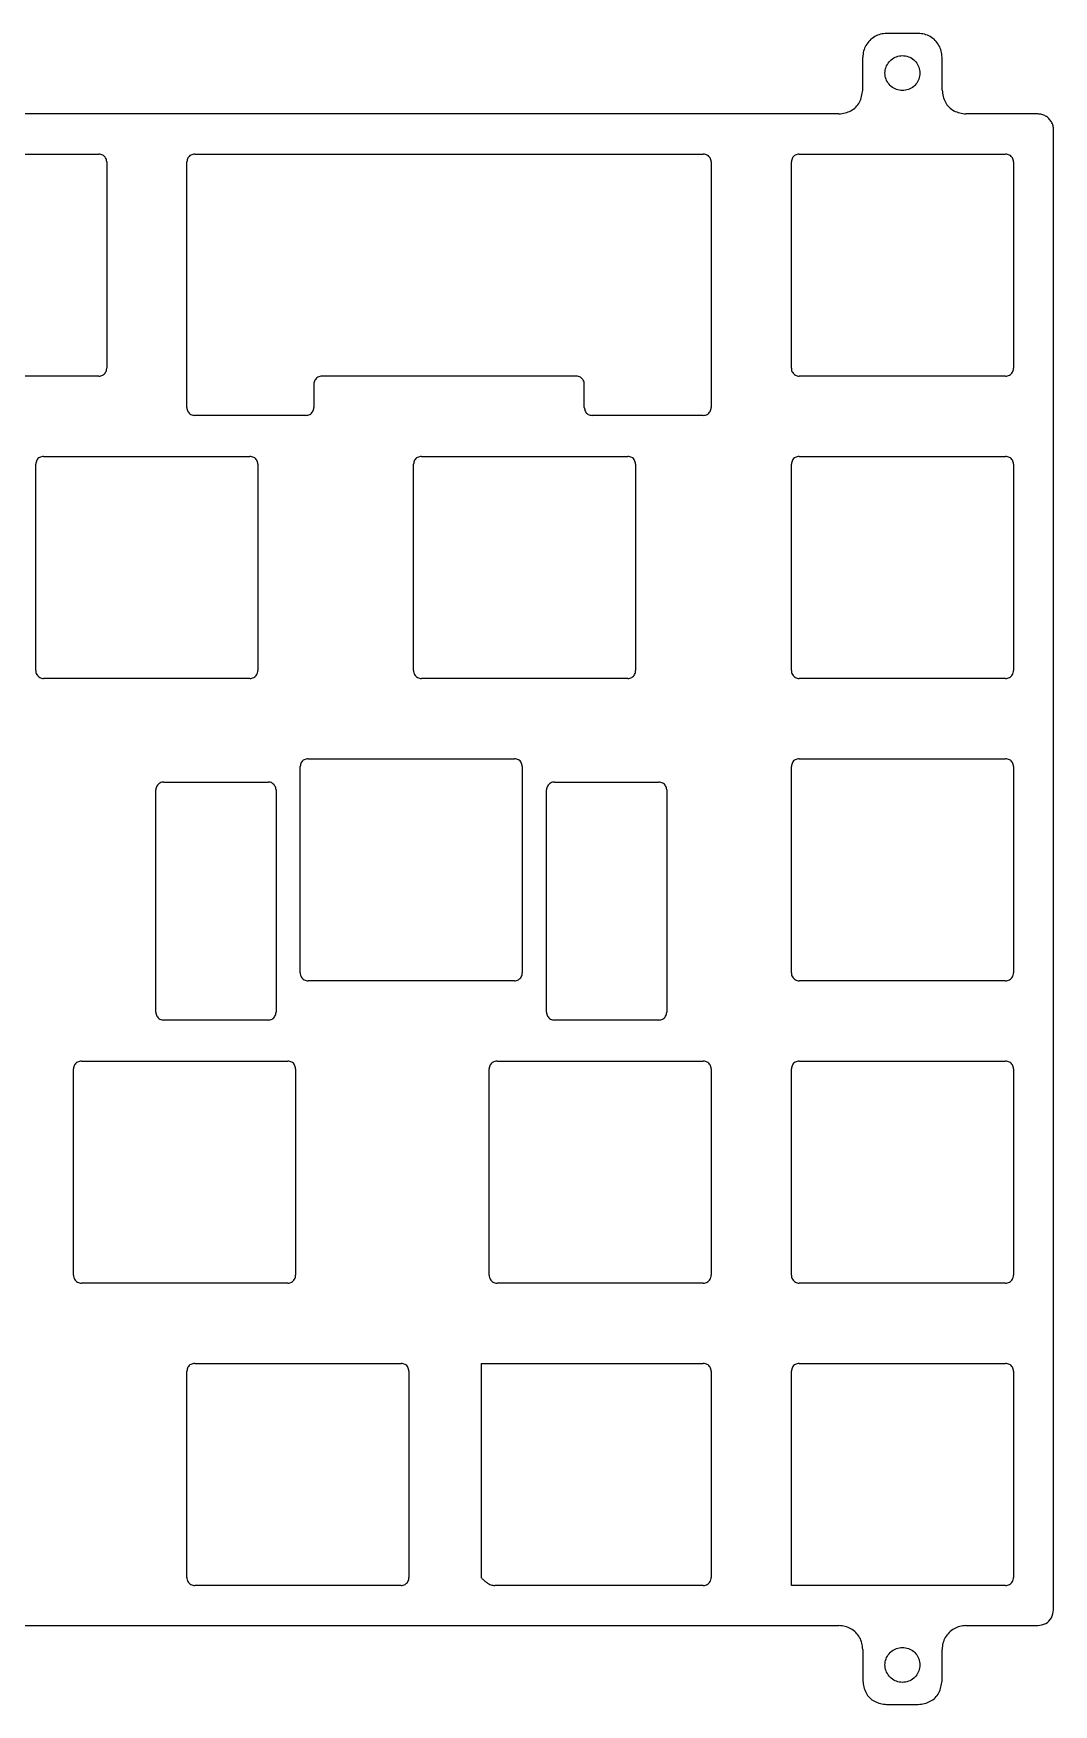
# Model space of a CAD drawing. Extents: x 0 to 305, y -146 to 105.
# Drawn here: x 240.6 to 304.9, y -146.5 to -41.2 of the extents above; entities that cross this region are included whole.
import ezdxf

# ---------------------------------------------------------------- set-up
doc = ezdxf.new("R2010")
doc.units = 0
doc.layers.add('Facebinder', color=7, linetype='CONTINUOUS')

msp = doc.modelspace()

# ---------------------------------------------------------------- linework, layer by layer
at = {"layer": 'Facebinder', "color": 7}
for points in [[(296.407614, -41.182013), (294.407629, -41.182013)], [(292.907627, -44.757036), (292.907627, -42.682015)], [(297.907616, -44.757036), (297.907616, -42.682015)], [(291.407626, -46.257012), (227.970632, -46.257012)], [(303.932627, -46.257012), (299.407618, -46.257012)], [(304.93262, -140.507712), (304.93262, -47.257031)], [(231.756631, -48.782036), (244.757628, -48.782036)], [(245.25763, -49.282019), (245.25763, -62.282715)], [(250.306627, -64.752309), (250.306627, -49.282019)], [(250.806626, -48.782036), (282.857617, -48.782036)], [(283.357626, -49.282019), (283.357626, -64.752309)], [(288.406616, -62.282715), (288.406616, -49.282019)], [(288.906626, -48.782036), (301.907613, -48.782036)], [(302.407622, -49.282019), (302.407622, -62.282715)], [(244.757628, -62.782724), (231.756631, -62.782724)], [(274.857624, -62.782724), (258.808638, -62.782724)], [(301.907613, -62.782724), (288.906626, -62.782724)], [(258.308628, -63.282734), (258.308628, -64.752309)], [(275.357634, -64.752309), (275.357634, -63.282734)], [(257.808619, -65.252318), (250.806626, -65.252318)], [(282.857617, -65.252318), (275.857617, -65.252318)], [(240.78163, -81.33271), (240.78163, -68.332014)], [(241.281628, -67.832031), (254.282626, -67.832031)], [(254.782628, -68.332014), (254.782628, -81.33271)], [(264.594624, -81.33271), (264.594624, -68.332014)], [(265.094634, -67.832031), (278.09361, -67.832031)], [(278.593619, -68.332014), (278.593619, -81.33271)], [(288.406616, -81.33271), (288.406616, -68.332014)], [(288.906626, -67.832031), (301.907613, -67.832031)], [(302.407622, -68.332014), (302.407622, -81.33271)], [(254.282626, -81.83272), (241.281628, -81.83272)], [(278.09361, -81.83272), (265.094634, -81.83272)], [(301.907613, -81.83272), (288.906626, -81.83272)], [(257.450625, -100.382706), (257.450625, -87.38201)], [(257.950621, -86.882027), (270.949623, -86.882027)], [(271.449633, -87.38201), (271.449633, -100.382706)], [(288.406616, -100.382706), (288.406616, -87.38201)], [(288.906626, -86.882027), (301.907613, -86.882027)], [(302.407622, -87.38201), (302.407622, -100.382706)], [(248.851628, -88.352316), (255.426626, -88.352316)], [(273.476632, -88.352316), (280.050627, -88.352316)], [(248.351627, -102.8523), (248.351627, -88.852326)], [(255.926625, -88.852326), (255.926625, -102.8523)], [(272.976622, -102.8523), (272.976622, -88.852326)], [(280.55061, -88.852326), (280.55061, -102.8523)], [(270.949623, -100.882716), (257.950621, -100.882716)], [(301.907613, -100.882716), (288.906626, -100.882716)], [(255.426626, -103.352309), (248.851628, -103.352309)], [(280.050627, -103.352309), (273.476632, -103.352309)], [(243.663629, -105.932023), (256.663627, -105.932023)], [(269.85663, -105.932023), (282.857617, -105.932023)], [(288.906626, -105.932023), (301.907613, -105.932023)], [(243.163628, -119.432808), (243.163628, -106.432006)], [(257.163626, -106.432006), (257.163626, -119.432808)], [(269.35662, -119.432808), (269.35662, -106.432006)], [(283.357626, -106.432006), (283.357626, -119.432808)], [(288.406616, -119.432808), (288.406616, -106.432006)], [(302.407622, -106.432006), (302.407622, -119.432808)], [(256.663627, -119.932817), (243.663629, -119.932817)], [(282.857617, -119.932817), (269.85663, -119.932817)], [(301.907613, -119.932817), (288.906626, -119.932817)], [(250.806626, -124.982019), (263.807621, -124.982019)], [(268.856611, -124.982019), (282.857617, -124.982019)], [(268.856611, -124.982019), (268.856611, -138.482698)], [(288.906626, -124.982019), (301.907613, -124.982019)], [(250.306627, -138.482698), (250.306627, -125.482002)], [(264.307631, -125.482002), (264.307631, -138.482698)], [(283.357626, -125.482002), (283.357626, -138.482698)], [(301.907613, -138.982707), (288.406616, -138.982707), (288.406616, -125.482002)], [(302.407622, -125.482002), (302.407622, -138.482698)], [(263.807621, -138.982707), (250.806626, -138.982707)], [(282.857617, -138.982707), (269.722619, -138.982707)], [(227.970632, -141.507705), (291.407626, -141.507705)], [(299.407618, -141.507705), (303.932627, -141.507705)], [(292.907627, -143.007707), (292.907627, -144.982715)], [(297.907616, -144.982715), (297.907616, -143.007707)], [(294.407629, -146.48269), (296.407614, -146.48269)]]:
    msp.add_lwpolyline(points, dxfattribs=at)
for points in [[(296.507627, -43.682034)], [(296.507627, -143.982696)]]:
    msp.add_lwpolyline(points, close=True, dxfattribs=at)
for points, knots in [([(294.407629, -41.182013), (294.276359, -41.192013), (294.014905, -41.211928), (293.649143, -41.369316), (293.33438, -41.608766), (293.09493, -41.923529), (292.937542, -42.289291), (292.917627, -42.550745), (292.907627, -42.682015)], [0, 0, 0, 0, 0.392663, 0.782077, 1.17474, 1.567403, 1.956816, 2.349479, 2.349479, 2.349479, 2.349479]), ([(297.907616, -42.682015), (297.897617, -42.550745), (297.877701, -42.289291), (297.720314, -41.923529), (297.480863, -41.608766), (297.166101, -41.369316), (296.800338, -41.211928), (296.538884, -41.192013), (296.407614, -41.182013)], [0, 0, 0, 0, 0.392663, 0.782077, 1.17474, 1.567403, 1.956816, 2.349479, 2.349479, 2.349479, 2.349479]), ([(296.507627, -43.682034), (296.494484, -43.553428), (296.468387, -43.298055), (296.265912, -42.960576), (295.969456, -42.709669), (295.60235, -42.576596), (295.21281, -42.576596), (294.846218, -42.709669), (294.547709, -42.960576), (294.352862, -43.298055), (294.284831, -43.682034), (294.352862, -44.066014), (294.547709, -44.403493), (294.846218, -44.6544), (295.21281, -44.787472), (295.60235, -44.787472), (295.969456, -44.6544), (296.265912, -44.403493), (296.468387, -44.066014), (296.494484, -43.810641), (296.507627, -43.682034)], [0, 0, 0, 0, 0.383862, 0.762231, 1.146093, 1.529955, 1.908324, 2.292186, 2.676048, 3.054417, 3.438279, 3.822142, 4.20051, 4.584372, 4.968235, 5.346603, 5.730466, 6.114328, 6.492696, 6.876559, 6.876559, 6.876559, 6.876559]), ([(291.407626, -46.257012), (291.670462, -46.215755), (292.188339, -46.134466), (292.785068, -45.537747), (292.866366, -45.019872), (292.907627, -44.757036)], [0, 0, 0, 0, 0.784281, 1.545301, 2.329583, 2.329583, 2.329583, 2.329583]), ([(297.907616, -44.757036), (297.948878, -45.019872), (298.030176, -45.537747), (298.626905, -46.134466), (299.144782, -46.215755), (299.407618, -46.257012)], [0, 0, 0, 0, 0.784281, 1.545301, 2.329583, 2.329583, 2.329583, 2.329583]), ([(304.93262, -47.257031), (304.925955, -47.169517), (304.912681, -46.995213), (304.807759, -46.751368), (304.648127, -46.541523), (304.438286, -46.381886), (304.194445, -46.276958), (304.020141, -46.263679), (303.932627, -46.257012)], [0, 0, 0, 0, 0.261777, 0.521387, 0.783164, 1.044941, 1.304551, 1.566328, 1.566328, 1.566328, 1.566328]), ([(245.25763, -49.282019), (245.243875, -49.194408), (245.216773, -49.021785), (245.017863, -48.822883), (244.845239, -48.795787), (244.757628, -48.782036)], [0, 0, 0, 0, 0.261424, 0.515095, 0.77652, 0.77652, 0.77652, 0.77652]), ([(250.806626, -48.782036), (250.719015, -48.795788), (250.546392, -48.822884), (250.347484, -49.021786), (250.320382, -49.194408), (250.306627, -49.282019)], [0, 0, 0, 0, 0.261424, 0.515094, 0.776517, 0.776517, 0.776517, 0.776517]), ([(283.357626, -49.282019), (283.343871, -49.194407), (283.316769, -49.021782), (283.117856, -48.82288), (282.945229, -48.795786), (282.857617, -48.782036)], [0, 0, 0, 0, 0.261427, 0.5151, 0.776528, 0.776528, 0.776528, 0.776528]), ([(288.906626, -48.782036), (288.819013, -48.795786), (288.646387, -48.82288), (288.447474, -49.021782), (288.420371, -49.194407), (288.406616, -49.282019)], [0, 0, 0, 0, 0.261427, 0.5151, 0.776528, 0.776528, 0.776528, 0.776528]), ([(302.407622, -49.282019), (302.393867, -49.194407), (302.366764, -49.021782), (302.167851, -48.82288), (301.995225, -48.795786), (301.907613, -48.782036)], [0, 0, 0, 0, 0.261427, 0.5151, 0.776528, 0.776528, 0.776528, 0.776528]), ([(244.757628, -62.782724), (244.801386, -62.779391), (244.888538, -62.772753), (245.01046, -62.720289), (245.115382, -62.64047), (245.195198, -62.535548), (245.24766, -62.413625), (245.254297, -62.326472), (245.25763, -62.282715)], [0, 0, 0, 0, 0.130889, 0.260695, 0.391585, 0.522474, 0.65228, 0.783169, 0.783169, 0.783169, 0.783169]), ([(258.808638, -62.782724), (258.76488, -62.786057), (258.677727, -62.792694), (258.555803, -62.845157), (258.450879, -62.924975), (258.371061, -63.029899), (258.318598, -63.151823), (258.311961, -63.238976), (258.308628, -63.282734)], [0, 0, 0, 0, 0.130891, 0.260698, 0.391589, 0.522479, 0.652287, 0.783177, 0.783177, 0.783177, 0.783177]), ([(275.357634, -63.282734), (275.354301, -63.238976), (275.347664, -63.151823), (275.295201, -63.029899), (275.215383, -62.924975), (275.110459, -62.845157), (274.988535, -62.792694), (274.901382, -62.786057), (274.857624, -62.782724)], [0, 0, 0, 0, 0.130891, 0.260698, 0.391589, 0.522479, 0.652287, 0.783177, 0.783177, 0.783177, 0.783177]), ([(288.406616, -62.282715), (288.409949, -62.326473), (288.416586, -62.413626), (288.469049, -62.53555), (288.548867, -62.640473), (288.65379, -62.720292), (288.775715, -62.772754), (288.862868, -62.779392), (288.906626, -62.782724)], [0, 0, 0, 0, 0.130891, 0.260698, 0.391589, 0.522479, 0.652287, 0.783177, 0.783177, 0.783177, 0.783177]), ([(301.907613, -62.782724), (301.95137, -62.779392), (302.038524, -62.772754), (302.160448, -62.720292), (302.265371, -62.640473), (302.34519, -62.53555), (302.397652, -62.413626), (302.40429, -62.326473), (302.407622, -62.282715)], [0, 0, 0, 0, 0.130891, 0.260698, 0.391589, 0.522479, 0.652287, 0.783177, 0.783177, 0.783177, 0.783177]), ([(250.306627, -64.752309), (250.30996, -64.796066), (250.316597, -64.883218), (250.369058, -65.005141), (250.448875, -65.110063), (250.553796, -65.189882), (250.675717, -65.242346), (250.762869, -65.248985), (250.806626, -65.252318)], [0, 0, 0, 0, 0.130889, 0.260694, 0.391583, 0.522472, 0.652278, 0.783167, 0.783167, 0.783167, 0.783167]), ([(257.808619, -65.252318), (257.852377, -65.248986), (257.93953, -65.242348), (258.061454, -65.189886), (258.166378, -65.110067), (258.246196, -65.005144), (258.298659, -64.88322), (258.305296, -64.796066), (258.308628, -64.752309)], [0, 0, 0, 0, 0.130891, 0.260698, 0.391589, 0.522479, 0.652287, 0.783177, 0.783177, 0.783177, 0.783177]), ([(275.357634, -64.752309), (275.371384, -64.839921), (275.398478, -65.012547), (275.59738, -65.21146), (275.770005, -65.238563), (275.857617, -65.252318)], [0, 0, 0, 0, 0.261427, 0.5151, 0.776528, 0.776528, 0.776528, 0.776528]), ([(282.857617, -65.252318), (282.901375, -65.248986), (282.988528, -65.242348), (283.110452, -65.189886), (283.215376, -65.110067), (283.295194, -65.005144), (283.347657, -64.88322), (283.354294, -64.796066), (283.357626, -64.752309)], [0, 0, 0, 0, 0.130891, 0.260698, 0.391589, 0.522479, 0.652287, 0.783177, 0.783177, 0.783177, 0.783177]), ([(241.281628, -67.832031), (241.194018, -67.845784), (241.021394, -67.87288), (240.822486, -68.071782), (240.795384, -68.244404), (240.78163, -68.332014)], [0, 0, 0, 0, 0.261424, 0.515094, 0.776517, 0.776517, 0.776517, 0.776517]), ([(254.782628, -68.332014), (254.768873, -68.244404), (254.741771, -68.071781), (254.542861, -67.872879), (254.370237, -67.845783), (254.282626, -67.832031)], [0, 0, 0, 0, 0.261424, 0.515095, 0.77652, 0.77652, 0.77652, 0.77652]), ([(265.094634, -67.832031), (265.007021, -67.845782), (264.834395, -67.872876), (264.635482, -68.071778), (264.60838, -68.244403), (264.594624, -68.332014)], [0, 0, 0, 0, 0.261427, 0.5151, 0.776528, 0.776528, 0.776528, 0.776528]), ([(278.593619, -68.332014), (278.579864, -68.244403), (278.552762, -68.071778), (278.353848, -67.872876), (278.181222, -67.845782), (278.09361, -67.832031)], [0, 0, 0, 0, 0.261427, 0.5151, 0.776528, 0.776528, 0.776528, 0.776528]), ([(288.906626, -67.832031), (288.819013, -67.845782), (288.646387, -67.872876), (288.447474, -68.071778), (288.420371, -68.244403), (288.406616, -68.332014)], [0, 0, 0, 0, 0.261427, 0.5151, 0.776528, 0.776528, 0.776528, 0.776528]), ([(302.407622, -68.332014), (302.393867, -68.244403), (302.366764, -68.071778), (302.167851, -67.872876), (301.995225, -67.845782), (301.907613, -67.832031)], [0, 0, 0, 0, 0.261427, 0.5151, 0.776528, 0.776528, 0.776528, 0.776528]), ([(240.78163, -81.33271), (240.784962, -81.376468), (240.791599, -81.46362), (240.84406, -81.585542), (240.923877, -81.690465), (241.028798, -81.770284), (241.150719, -81.822748), (241.237871, -81.829387), (241.281628, -81.83272)], [0, 0, 0, 0, 0.130889, 0.260694, 0.391583, 0.522472, 0.652278, 0.783167, 0.783167, 0.783167, 0.783167]), ([(254.282626, -81.83272), (254.326383, -81.829387), (254.413536, -81.822748), (254.535458, -81.770285), (254.64038, -81.690466), (254.720196, -81.585543), (254.772658, -81.46362), (254.779295, -81.376468), (254.782628, -81.33271)], [0, 0, 0, 0, 0.130889, 0.260695, 0.391585, 0.522474, 0.65228, 0.783169, 0.783169, 0.783169, 0.783169]), ([(264.594624, -81.33271), (264.597957, -81.376468), (264.604594, -81.463622), (264.657057, -81.585546), (264.736875, -81.690469), (264.841799, -81.770287), (264.963723, -81.82275), (265.050876, -81.829387), (265.094634, -81.83272)], [0, 0, 0, 0, 0.130891, 0.260698, 0.391589, 0.522479, 0.652287, 0.783177, 0.783177, 0.783177, 0.783177]), ([(278.09361, -81.83272), (278.137368, -81.829387), (278.224521, -81.82275), (278.346445, -81.770287), (278.451369, -81.690469), (278.531187, -81.585546), (278.58365, -81.463622), (278.590287, -81.376468), (278.593619, -81.33271)], [0, 0, 0, 0, 0.130891, 0.260698, 0.391589, 0.522479, 0.652287, 0.783177, 0.783177, 0.783177, 0.783177]), ([(288.406616, -81.33271), (288.409949, -81.376468), (288.416586, -81.463622), (288.469049, -81.585546), (288.548867, -81.690469), (288.65379, -81.770287), (288.775715, -81.82275), (288.862868, -81.829387), (288.906626, -81.83272)], [0, 0, 0, 0, 0.130891, 0.260698, 0.391589, 0.522479, 0.652287, 0.783177, 0.783177, 0.783177, 0.783177]), ([(301.907613, -81.83272), (301.95137, -81.829387), (302.038524, -81.82275), (302.160448, -81.770287), (302.265371, -81.690469), (302.34519, -81.585546), (302.397652, -81.463622), (302.40429, -81.376468), (302.407622, -81.33271)], [0, 0, 0, 0, 0.130891, 0.260698, 0.391589, 0.522479, 0.652287, 0.783177, 0.783177, 0.783177, 0.783177]), ([(257.950621, -86.882027), (257.86301, -86.89578), (257.690388, -86.922877), (257.491481, -87.121778), (257.464379, -87.2944), (257.450625, -87.38201)], [0, 0, 0, 0, 0.261423, 0.515092, 0.776515, 0.776515, 0.776515, 0.776515]), ([(271.449633, -87.38201), (271.435878, -87.294399), (271.408775, -87.121774), (271.209862, -86.922871), (271.037236, -86.895778), (270.949623, -86.882027)], [0, 0, 0, 0, 0.261427, 0.5151, 0.776528, 0.776528, 0.776528, 0.776528]), ([(288.906626, -86.882027), (288.819013, -86.895778), (288.646387, -86.922871), (288.447474, -87.121774), (288.420371, -87.294399), (288.406616, -87.38201)], [0, 0, 0, 0, 0.261427, 0.5151, 0.776528, 0.776528, 0.776528, 0.776528]), ([(302.407622, -87.38201), (302.393867, -87.294399), (302.366764, -87.121774), (302.167851, -86.922871), (301.995225, -86.895778), (301.907613, -86.882027)], [0, 0, 0, 0, 0.261427, 0.5151, 0.776528, 0.776528, 0.776528, 0.776528]), ([(248.851628, -88.352316), (248.807871, -88.355649), (248.720719, -88.362288), (248.598797, -88.414752), (248.493875, -88.49457), (248.414058, -88.599493), (248.361596, -88.721416), (248.354959, -88.808569), (248.351627, -88.852326)], [0, 0, 0, 0, 0.130889, 0.260695, 0.391585, 0.522474, 0.65228, 0.783169, 0.783169, 0.783169, 0.783169]), ([(255.926625, -88.852326), (255.923293, -88.808569), (255.916655, -88.721417), (255.864194, -88.599494), (255.784378, -88.494571), (255.679457, -88.414753), (255.557535, -88.362289), (255.470383, -88.35565), (255.426626, -88.352316)], [0, 0, 0, 0, 0.130889, 0.260694, 0.391583, 0.522472, 0.652278, 0.783167, 0.783167, 0.783167, 0.783167]), ([(273.476632, -88.352316), (273.432874, -88.355649), (273.345721, -88.362286), (273.223797, -88.414749), (273.118873, -88.494567), (273.039055, -88.599491), (272.986592, -88.721415), (272.979955, -88.808568), (272.976622, -88.852326)], [0, 0, 0, 0, 0.130891, 0.260698, 0.391589, 0.522479, 0.652287, 0.783177, 0.783177, 0.783177, 0.783177]), ([(280.55061, -88.852326), (280.536859, -88.764714), (280.509766, -88.592087), (280.310863, -88.393174), (280.138238, -88.366072), (280.050627, -88.352316)], [0, 0, 0, 0, 0.261427, 0.5151, 0.776528, 0.776528, 0.776528, 0.776528]), ([(257.450625, -100.382706), (257.453957, -100.426463), (257.460594, -100.513615), (257.513055, -100.635537), (257.592871, -100.74046), (257.697791, -100.820278), (257.819712, -100.872743), (257.906864, -100.879382), (257.950621, -100.882716)], [0, 0, 0, 0, 0.130888, 0.260694, 0.391582, 0.52247, 0.652276, 0.783164, 0.783164, 0.783164, 0.783164]), ([(270.949623, -100.882716), (270.993381, -100.879383), (271.080535, -100.872746), (271.202459, -100.820283), (271.307382, -100.740465), (271.3872, -100.635541), (271.439663, -100.513617), (271.4463, -100.426464), (271.449633, -100.382706)], [0, 0, 0, 0, 0.130891, 0.260698, 0.391589, 0.522479, 0.652287, 0.783177, 0.783177, 0.783177, 0.783177]), ([(288.406616, -100.382706), (288.409949, -100.426464), (288.416586, -100.513617), (288.469049, -100.635541), (288.548867, -100.740465), (288.65379, -100.820283), (288.775715, -100.872746), (288.862868, -100.879383), (288.906626, -100.882716)], [0, 0, 0, 0, 0.130891, 0.260698, 0.391589, 0.522479, 0.652287, 0.783177, 0.783177, 0.783177, 0.783177]), ([(301.907613, -100.882716), (301.95137, -100.879383), (302.038524, -100.872746), (302.160448, -100.820283), (302.265371, -100.740465), (302.34519, -100.635541), (302.397652, -100.513617), (302.40429, -100.426464), (302.407622, -100.382706)], [0, 0, 0, 0, 0.130891, 0.260698, 0.391589, 0.522479, 0.652287, 0.783177, 0.783177, 0.783177, 0.783177]), ([(248.351627, -102.8523), (248.354959, -102.896057), (248.361596, -102.98321), (248.414058, -103.105133), (248.493875, -103.210056), (248.598797, -103.289874), (248.720719, -103.342338), (248.807871, -103.348976), (248.851628, -103.352309)], [0, 0, 0, 0, 0.130889, 0.260695, 0.391585, 0.522474, 0.65228, 0.783169, 0.783169, 0.783169, 0.783169]), ([(255.426626, -103.352309), (255.470383, -103.348976), (255.557535, -103.342337), (255.679457, -103.289873), (255.784378, -103.210055), (255.864194, -103.105132), (255.916655, -102.983209), (255.923293, -102.896057), (255.926625, -102.8523)], [0, 0, 0, 0, 0.130889, 0.260694, 0.391583, 0.522472, 0.652278, 0.783167, 0.783167, 0.783167, 0.783167]), ([(272.976622, -102.8523), (272.979955, -102.896058), (272.986592, -102.983211), (273.039055, -103.105135), (273.118873, -103.210059), (273.223797, -103.289877), (273.345721, -103.34234), (273.432874, -103.348977), (273.476632, -103.352309)], [0, 0, 0, 0, 0.130891, 0.260698, 0.391589, 0.522479, 0.652287, 0.783177, 0.783177, 0.783177, 0.783177]), ([(280.050627, -103.352309), (280.138238, -103.338554), (280.310863, -103.311452), (280.509766, -103.112538), (280.536859, -102.939912), (280.55061, -102.8523)], [0, 0, 0, 0, 0.261427, 0.5151, 0.776528, 0.776528, 0.776528, 0.776528]), ([(243.663629, -105.932023), (243.576018, -105.945775), (243.403394, -105.97287), (243.204485, -106.171772), (243.177383, -106.344395), (243.163628, -106.432006)], [0, 0, 0, 0, 0.261424, 0.515095, 0.77652, 0.77652, 0.77652, 0.77652]), ([(257.163626, -106.432006), (257.149871, -106.344395), (257.122769, -106.171773), (256.923861, -105.972871), (256.751238, -105.945775), (256.663627, -105.932023)], [0, 0, 0, 0, 0.261424, 0.515094, 0.776517, 0.776517, 0.776517, 0.776517]), ([(269.85663, -105.932023), (269.769018, -105.945773), (269.596391, -105.972867), (269.397478, -106.17177), (269.370376, -106.344394), (269.35662, -106.432006)], [0, 0, 0, 0, 0.261427, 0.5151, 0.776528, 0.776528, 0.776528, 0.776528]), ([(283.357626, -106.432006), (283.343871, -106.344394), (283.316769, -106.17177), (283.117856, -105.972867), (282.945229, -105.945773), (282.857617, -105.932023)], [0, 0, 0, 0, 0.261427, 0.5151, 0.776528, 0.776528, 0.776528, 0.776528]), ([(288.906626, -105.932023), (288.819013, -105.945773), (288.646387, -105.972867), (288.447474, -106.17177), (288.420371, -106.344394), (288.406616, -106.432006)], [0, 0, 0, 0, 0.261427, 0.5151, 0.776528, 0.776528, 0.776528, 0.776528]), ([(302.407622, -106.432006), (302.393867, -106.344394), (302.366764, -106.17177), (302.167851, -105.972867), (301.995225, -105.945773), (301.907613, -105.932023)], [0, 0, 0, 0, 0.261427, 0.5151, 0.776528, 0.776528, 0.776528, 0.776528]), ([(243.163628, -119.432808), (243.16696, -119.476565), (243.173597, -119.563717), (243.226059, -119.685641), (243.305876, -119.790563), (243.410798, -119.870382), (243.53272, -119.922846), (243.619872, -119.929484), (243.663629, -119.932817)], [0, 0, 0, 0, 0.130889, 0.260695, 0.391585, 0.522474, 0.65228, 0.783169, 0.783169, 0.783169, 0.783169]), ([(256.663627, -119.932817), (256.707384, -119.929484), (256.794536, -119.922845), (256.916458, -119.870381), (257.021379, -119.790562), (257.101195, -119.68564), (257.153656, -119.563717), (257.160293, -119.476565), (257.163626, -119.432808)], [0, 0, 0, 0, 0.130889, 0.260694, 0.391583, 0.522472, 0.652278, 0.783167, 0.783167, 0.783167, 0.783167]), ([(269.35662, -119.432808), (269.359953, -119.476565), (269.36659, -119.563719), (269.419053, -119.685643), (269.498871, -119.790566), (269.603795, -119.870385), (269.725719, -119.922847), (269.812872, -119.929485), (269.85663, -119.932817)], [0, 0, 0, 0, 0.130891, 0.260698, 0.391589, 0.522479, 0.652287, 0.783177, 0.783177, 0.783177, 0.783177]), ([(282.857617, -119.932817), (282.901375, -119.929485), (282.988528, -119.922847), (283.110452, -119.870385), (283.215376, -119.790566), (283.295194, -119.685643), (283.347657, -119.563719), (283.354294, -119.476565), (283.357626, -119.432808)], [0, 0, 0, 0, 0.130891, 0.260698, 0.391589, 0.522479, 0.652287, 0.783177, 0.783177, 0.783177, 0.783177]), ([(288.406616, -119.432808), (288.409949, -119.476565), (288.416586, -119.563719), (288.469049, -119.685643), (288.548867, -119.790566), (288.65379, -119.870385), (288.775715, -119.922847), (288.862868, -119.929485), (288.906626, -119.932817)], [0, 0, 0, 0, 0.130891, 0.260698, 0.391589, 0.522479, 0.652287, 0.783177, 0.783177, 0.783177, 0.783177]), ([(301.907613, -119.932817), (301.95137, -119.929485), (302.038524, -119.922847), (302.160448, -119.870385), (302.265371, -119.790566), (302.34519, -119.685643), (302.397652, -119.563719), (302.40429, -119.476565), (302.407622, -119.432808)], [0, 0, 0, 0, 0.130891, 0.260698, 0.391589, 0.522479, 0.652287, 0.783177, 0.783177, 0.783177, 0.783177]), ([(250.806626, -124.982019), (250.719015, -124.995771), (250.546392, -125.022867), (250.347484, -125.221769), (250.320382, -125.394391), (250.306627, -125.482002)], [0, 0, 0, 0, 0.261424, 0.515094, 0.776517, 0.776517, 0.776517, 0.776517]), ([(264.307631, -125.482002), (264.293876, -125.39439), (264.266773, -125.221765), (264.06786, -125.022863), (263.895234, -124.995769), (263.807621, -124.982019)], [0, 0, 0, 0, 0.261427, 0.5151, 0.776528, 0.776528, 0.776528, 0.776528]), ([(283.357626, -125.482002), (283.343871, -125.39439), (283.316769, -125.221765), (283.117856, -125.022863), (282.945229, -124.995769), (282.857617, -124.982019)], [0, 0, 0, 0, 0.261427, 0.5151, 0.776528, 0.776528, 0.776528, 0.776528]), ([(288.906626, -124.982019), (288.819013, -124.995769), (288.646387, -125.022863), (288.447474, -125.221765), (288.420371, -125.39439), (288.406616, -125.482002)], [0, 0, 0, 0, 0.261427, 0.5151, 0.776528, 0.776528, 0.776528, 0.776528]), ([(302.407622, -125.482002), (302.393867, -125.39439), (302.366764, -125.221765), (302.167851, -125.022863), (301.995225, -124.995769), (301.907613, -124.982019)], [0, 0, 0, 0, 0.261427, 0.5151, 0.776528, 0.776528, 0.776528, 0.776528]), ([(250.306627, -138.482698), (250.30996, -138.526455), (250.316597, -138.613607), (250.369058, -138.73553), (250.448875, -138.840452), (250.553796, -138.920271), (250.675717, -138.972735), (250.762869, -138.979374), (250.806626, -138.982707)], [0, 0, 0, 0, 0.130889, 0.260694, 0.391583, 0.522472, 0.652278, 0.783167, 0.783167, 0.783167, 0.783167]), ([(263.807621, -138.982707), (263.851379, -138.979375), (263.938532, -138.972737), (264.060457, -138.920274), (264.16538, -138.840456), (264.245198, -138.735533), (264.297661, -138.613609), (264.304298, -138.526455), (264.307631, -138.482698)], [0, 0, 0, 0, 0.130891, 0.260698, 0.391589, 0.522479, 0.652287, 0.783177, 0.783177, 0.783177, 0.783177]), ([(268.856611, -138.482698), (268.90545, -138.531085), (269.004839, -138.629553), (269.162094, -138.765948), (269.314052, -138.871035), (269.459401, -138.934659), (269.588704, -138.973443), (269.678569, -138.97966), (269.722619, -138.982707)], [0, 0, 0, 0, 0.206193, 0.419606, 0.624244, 0.75704, 0.894437, 1.026539, 1.026539, 1.026539, 1.026539]), ([(282.857617, -138.982707), (282.901375, -138.979375), (282.988528, -138.972737), (283.110452, -138.920274), (283.215376, -138.840456), (283.295194, -138.735533), (283.347657, -138.613609), (283.354294, -138.526455), (283.357626, -138.482698)], [0, 0, 0, 0, 0.130891, 0.260698, 0.391589, 0.522479, 0.652287, 0.783177, 0.783177, 0.783177, 0.783177]), ([(301.907613, -138.982707), (301.95137, -138.979375), (302.038524, -138.972737), (302.160448, -138.920274), (302.265371, -138.840456), (302.34519, -138.735533), (302.397652, -138.613609), (302.40429, -138.526455), (302.407622, -138.482698)], [0, 0, 0, 0, 0.130891, 0.260698, 0.391589, 0.522479, 0.652287, 0.783177, 0.783177, 0.783177, 0.783177]), ([(303.932627, -141.507705), (304.107851, -141.480199), (304.453102, -141.426003), (304.850918, -141.028187), (304.905114, -140.682936), (304.93262, -140.507712)], [0, 0, 0, 0, 0.522854, 1.030201, 1.553055, 1.553055, 1.553055, 1.553055]), ([(292.907627, -143.007707), (292.897628, -142.876436), (292.877713, -142.614983), (292.720325, -142.24922), (292.480875, -141.934458), (292.166112, -141.695007), (291.80035, -141.537619), (291.538896, -141.517704), (291.407626, -141.507705)], [0, 0, 0, 0, 0.392663, 0.782077, 1.17474, 1.567403, 1.956816, 2.349479, 2.349479, 2.349479, 2.349479]), ([(299.407618, -141.507705), (299.276348, -141.517704), (299.014894, -141.537619), (298.649132, -141.695007), (298.334369, -141.934458), (298.094919, -142.24922), (297.937531, -142.614983), (297.917616, -142.876436), (297.907616, -143.007707)], [0, 0, 0, 0, 0.392663, 0.782077, 1.17474, 1.567403, 1.956816, 2.349479, 2.349479, 2.349479, 2.349479]), ([(296.507627, -143.982696), (296.494484, -143.854089), (296.468387, -143.598716), (296.265912, -143.261237), (295.969456, -143.010331), (295.60235, -142.877258), (295.21281, -142.877258), (294.846218, -143.010331), (294.547709, -143.261237), (294.352862, -143.598716), (294.284831, -143.982696), (294.352862, -144.366675), (294.547709, -144.704154), (294.846218, -144.955061), (295.21281, -145.088134), (295.60235, -145.088134), (295.969456, -144.955061), (296.265912, -144.704154), (296.468387, -144.366675), (296.494484, -144.111303), (296.507627, -143.982696)], [0, 0, 0, 0, 0.383862, 0.762231, 1.146093, 1.529955, 1.908324, 2.292186, 2.676048, 3.054417, 3.438279, 3.822142, 4.20051, 4.584372, 4.968235, 5.346603, 5.730466, 6.114328, 6.492696, 6.876559, 6.876559, 6.876559, 6.876559]), ([(292.907627, -144.982715), (292.948889, -145.24555), (293.030187, -145.763426), (293.626916, -146.360144), (294.144793, -146.441434), (294.407629, -146.48269)], [0, 0, 0, 0, 0.784281, 1.545301, 2.329583, 2.329583, 2.329583, 2.329583]), ([(296.407614, -146.48269), (296.670451, -146.441434), (297.188328, -146.360144), (297.785057, -145.763426), (297.866355, -145.24555), (297.907616, -144.982715)], [0, 0, 0, 0, 0.784281, 1.545301, 2.329583, 2.329583, 2.329583, 2.329583])]:
    msp.add_open_spline(points, degree=3, knots=knots, dxfattribs=at)

doc.saveas('drawing.dxf')
